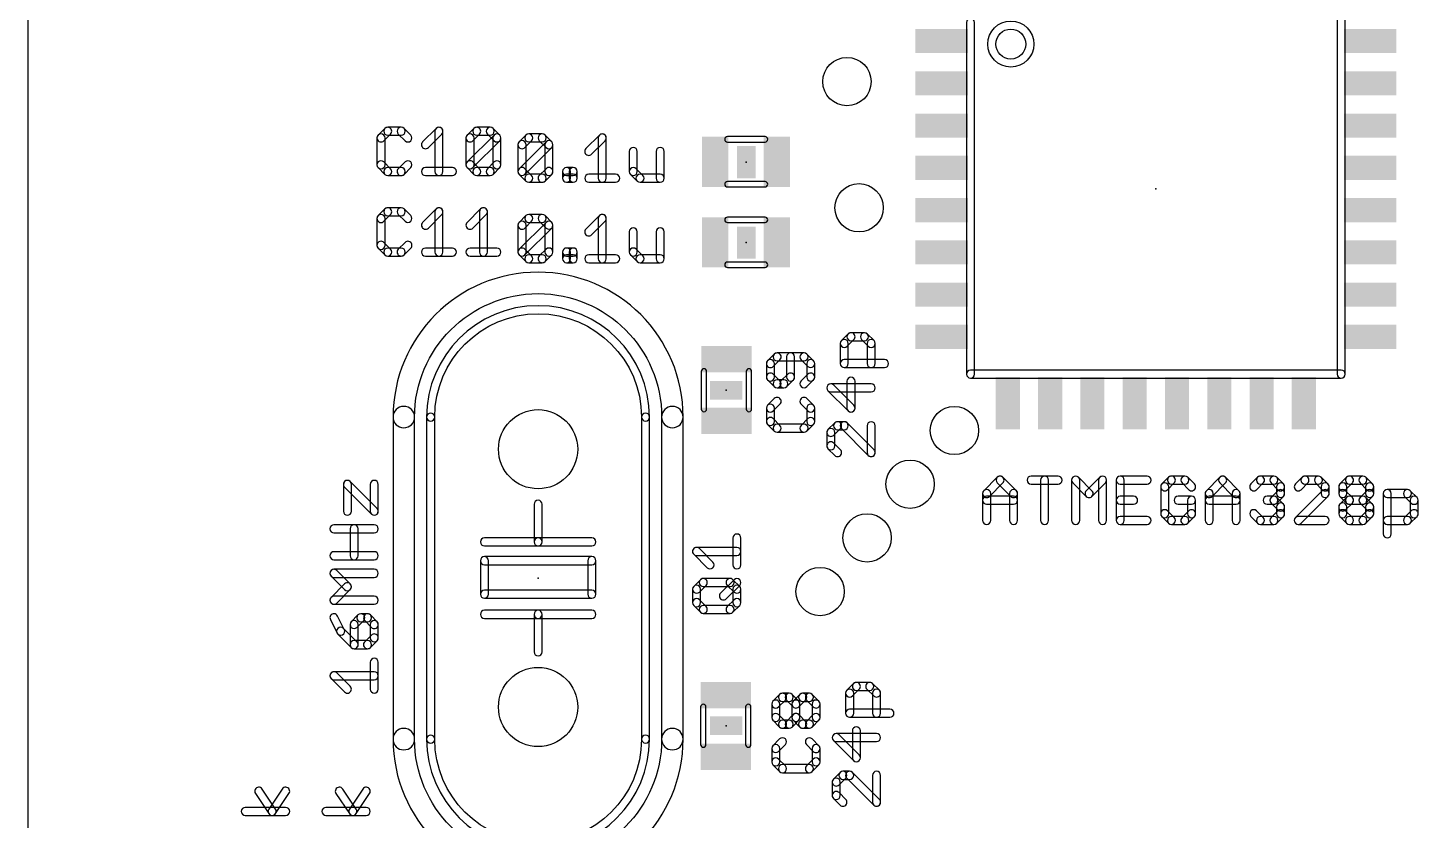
# Model space of a CAD drawing. Extents: x 0 to 39.6, y -14.9 to 59.9.
# Drawn here: x 0 to 26.3, y 26.91 to 41.91 of the extents above; entities that cross this region are included whole.
import ezdxf

# ---------------------------------------------------------------- set-up
doc = ezdxf.new("R2010")
doc.units = 0
for name, color, linetype in [('17', 82, 'CONTINUOUS'), ('18', 82, 'CONTINUOUS'), ('20', 7, 'CONTINUOUS'), ('21', 253, 'CONTINUOUS'), ('23', 7, 'CONTINUOUS'), ('25', 253, 'CONTINUOUS'), ('27', 253, 'CONTINUOUS'), ('51', 253, 'CONTINUOUS')]:
    doc.layers.add(name, color=color, linetype=linetype)

# ---------------------------------------------------------------- blocks, each defined once
blk = doc.blocks.new('RECT')
blk.add_solid([(-0.5, -0.5), (0.5, -0.5), (-0.5, 0.5), (0.5, 0.5)])
blk = doc.blocks.new('ROUNDP')
blk.add_circle((0, 0), 0.5)
blk = doc.blocks.new('ROUNDV')
blk.add_circle((0, 0), 0.5)

msp = doc.modelspace()

# ---------------------------------------------------------------- linework, layer by layer
at = {"layer": '20'}
msp.add_line((0, 59.944), (0, 0), dxfattribs=at)
at = {"layer": '21'}
for points in [[(24.7648, 42.367), (24.7648, 35.357, 1), (24.9172, 35.357), (24.9172, 42.367, 1)], [(17.9072, 35.357), (17.9072, 42.012, 1), (17.7548, 42.012), (17.7548, 35.357, 1)], [(11.9888, 34.544, 1), (12.3952, 34.544, 1), (6.9088, 34.544, 1), (7.3152, 34.544, -1)], [(11.6078, 34.544, 1), (11.7602, 34.544, 1), (7.5438, 34.544, 1), (7.6962, 34.544, -1)], [(24.841, 35.4332), (17.831, 35.4332, 1), (17.831, 35.2808), (24.841, 35.2808, 1)], [(6.9088, 34.544), (6.9088, 28.448, 1), (7.3152, 28.448), (7.3152, 34.544, 1)], [(11.9888, 34.544), (11.9888, 28.448, 1), (12.3952, 28.448), (12.3952, 34.544, 1)], [(7.5438, 34.544), (7.5438, 28.448, 1), (7.6962, 28.448), (7.6962, 34.544, 1)], [(11.7602, 28.448), (11.7602, 34.544, 1), (11.6078, 34.544), (11.6078, 28.448, 1)], [(9.7282, 32.1818), (9.7282, 32.893, 1), (9.5758, 32.893), (9.5758, 32.1818, 1)], [(9.652, 32.258), (8.636, 32.258, 1), (8.636, 32.1056), (9.652, 32.1056, 1)], [(10.668, 32.258), (9.652, 32.258, 1), (9.652, 32.1056), (10.668, 32.1056, 1)], [(10.668, 31.9024), (8.636, 31.9024, 1), (8.636, 31.75), (10.668, 31.75, 1)], [(8.5598, 31.8262), (8.5598, 31.1912, 1), (8.7122, 31.1912), (8.7122, 31.8262, 1)], [(10.7442, 31.1912), (10.7442, 31.8262, 1), (10.5918, 31.8262), (10.5918, 31.1912, 1)], [(8.636, 31.115), (10.668, 31.115, 1), (10.668, 31.2674), (8.636, 31.2674, 1)], [(9.652, 30.8864), (8.636, 30.8864, 1), (8.636, 30.734), (9.652, 30.734, 1)], [(10.668, 30.8864), (9.652, 30.8864, 1), (9.652, 30.734), (10.668, 30.734, 1)], [(9.5758, 30.8102), (9.5758, 30.099, 1), (9.7282, 30.099), (9.7282, 30.8102, 1)], [(7.3152, 28.448, 1), (6.9088, 28.448, 1), (12.3952, 28.448, 1), (11.9888, 28.448, -1)], [(7.6962, 28.448, 1), (7.5438, 28.448, 1), (11.7602, 28.448, 1), (11.6078, 28.448, -1)]]:
    msp.add_lwpolyline(points, format="xyb", close=True, dxfattribs=at)
for radius in [0.4354, 0.283]:
    msp.add_circle((18.5928, 41.6052), radius, dxfattribs=at)
at = {"layer": '23'}
for p in [(13.589, 39.37), (21.336, 38.862), (13.589, 37.846), (13.208, 35.052), (9.652, 31.496), (13.208, 28.702)]:
    msp.add_point(p, dxfattribs=at)
at = {"layer": '25'}
for points in [[(6.7534, 40.0087), (6.6263, 39.8816, 1), (6.7341, 39.7739), (6.8612, 39.901, 1)], [(7.0615, 40.0311), (6.8073, 40.0311, 1), (6.8073, 39.8787), (7.0615, 39.8787, 1)], [(7.2425, 39.8816), (7.1154, 40.0087, 1), (7.0076, 39.901), (7.1348, 39.7739, 1)], [(7.576, 39.6468), (7.8303, 39.901, 1), (7.7225, 40.0087), (7.4683, 39.7545, 1)], [(7.7002, 39.9549), (7.7002, 39.1922, 1), (7.8526, 39.1922), (7.8526, 39.9549, 1)], [(8.418, 39.7739), (8.5451, 39.901, 1), (8.4374, 40.0087), (8.3102, 39.8816, 1)], [(8.4912, 39.8787), (8.7455, 39.8787, 1), (8.7455, 40.0311), (8.4912, 40.0311, 1)], [(8.6916, 39.901), (8.8187, 39.7739, 1), (8.9264, 39.8816), (8.7993, 40.0087, 1)], [(6.604, 39.8277), (6.604, 39.3193, 1), (6.7564, 39.3193), (6.7564, 39.8277, 1)], [(8.4403, 39.3193), (8.4403, 39.8277, 1), (8.2879, 39.8277), (8.2879, 39.3193, 1)], [(8.418, 39.2654), (8.9264, 39.7739, 1), (8.8187, 39.8816), (8.3102, 39.3732, 1)], [(8.7964, 39.8277), (8.7964, 39.3193, 1), (8.9488, 39.3193), (8.9488, 39.8277, 1)], [(6.6263, 39.2654), (6.7534, 39.1383, 1), (6.8612, 39.2461), (6.7341, 39.3732, 1)], [(6.8073, 39.116), (7.0615, 39.116, 1), (7.0615, 39.2684), (6.8073, 39.2684, 1)], [(7.1154, 39.1383), (7.2425, 39.2654, 1), (7.1348, 39.3732), (7.0076, 39.2461, 1)], [(7.5222, 39.116), (8.0306, 39.116, 1), (8.0306, 39.2684), (7.5222, 39.2684, 1)], [(8.5451, 39.2461), (8.418, 39.3732, 1), (8.3102, 39.2654), (8.4374, 39.1383, 1)], [(8.7455, 39.2684), (8.4912, 39.2684, 1), (8.4912, 39.116), (8.7455, 39.116, 1)], [(8.8187, 39.3732), (8.6916, 39.2461, 1), (8.7993, 39.1383), (8.9264, 39.2654, 1)], [(6.7534, 38.4847), (6.6263, 38.3576, 1), (6.7341, 38.2499), (6.8612, 38.377, 1)], [(7.0615, 38.507), (6.8073, 38.507, 1), (6.8073, 38.3546), (7.0615, 38.3546, 1)], [(7.2425, 38.3576), (7.1154, 38.4847, 1), (7.0076, 38.377), (7.1348, 38.2499, 1)], [(7.576, 38.1228), (7.8303, 38.377, 1), (7.7225, 38.4847), (7.4683, 38.2305, 1)], [(7.7002, 38.4308), (7.7002, 37.6682, 1), (7.8526, 37.6682), (7.8526, 38.4308, 1)], [(8.418, 38.1228), (8.6722, 38.377, 1), (8.5645, 38.4847), (8.3102, 38.2305, 1)], [(8.5421, 38.4308), (8.5421, 37.6682, 1), (8.6945, 37.6682), (8.6945, 38.4308, 1)], [(6.604, 38.3037), (6.604, 37.7953, 1), (6.7564, 37.7953), (6.7564, 38.3037, 1)], [(6.6263, 37.7414), (6.7534, 37.6143, 1), (6.8612, 37.7221), (6.7341, 37.8492, 1)], [(7.1154, 37.6143), (7.2425, 37.7414, 1), (7.1348, 37.8492), (7.0076, 37.7221, 1)], [(6.8073, 37.592), (7.0615, 37.592, 1), (7.0615, 37.7444), (6.8073, 37.7444, 1)], [(7.5222, 37.592), (8.0306, 37.592, 1), (8.0306, 37.7444), (7.5222, 37.7444, 1)], [(8.3641, 37.592), (8.8726, 37.592, 1), (8.8726, 37.7444), (8.3641, 37.7444, 1)], [(14.1188, 35.7375), (13.9917, 35.6104, 1), (14.0994, 35.5027), (14.2265, 35.6298, 1)], [(13.9694, 35.5566), (13.9694, 35.3023, 1), (14.1218, 35.3023), (14.1218, 35.5566, 1)], [(14.6811, 35.7599), (14.1727, 35.7599, 1), (14.1727, 35.6075), (14.6811, 35.6075, 1)], [(14.5031, 35.3023), (14.5031, 35.6837, 1), (14.3507, 35.6837), (14.3507, 35.3023, 1)], [(14.8621, 35.6104), (14.735, 35.7375, 1), (14.6272, 35.6298), (14.7543, 35.5027, 1)], [(14.8844, 35.3023), (14.8844, 35.5566, 1), (14.732, 35.5566), (14.732, 35.3023, 1)], [(13.9917, 35.2485), (14.1188, 35.1213, 1), (14.2265, 35.2291), (14.0994, 35.3562, 1)], [(14.1727, 35.099), (14.2998, 35.099, 1), (14.2998, 35.2514), (14.1727, 35.2514, 1)], [(14.3536, 35.1213), (14.4808, 35.2485, 1), (14.373, 35.3562), (14.2459, 35.2291, 1)], [(14.735, 35.1213), (14.8621, 35.2485, 1), (14.7543, 35.3562), (14.6272, 35.2291, 1)], [(14.1188, 34.8956), (13.9917, 34.7685, 1), (14.0994, 34.6607), (14.2265, 34.7878, 1)], [(13.9694, 34.7146), (13.9694, 34.4604, 1), (14.1218, 34.4604), (14.1218, 34.7146, 1)], [(14.8621, 34.7685), (14.735, 34.8956, 1), (14.6272, 34.7878), (14.7543, 34.6607, 1)], [(14.8844, 34.4604), (14.8844, 34.7146, 1), (14.732, 34.7146), (14.732, 34.4604, 1)], [(13.9917, 34.4065), (14.1188, 34.2794, 1), (14.2265, 34.3871), (14.0994, 34.5143, 1)], [(14.735, 34.2794), (14.8621, 34.4065, 1), (14.7543, 34.5143), (14.6272, 34.3871, 1)], [(14.1727, 34.2571), (14.6811, 34.2571, 1), (14.6811, 34.4095), (14.1727, 34.4095, 1)], [(13.4874, 31.7462), (13.4874, 32.2547, 1), (13.335, 32.2547), (13.335, 31.7462, 1)], [(12.9566, 31.8001), (12.7024, 32.0543, 1), (12.5947, 31.9466), (12.8489, 31.6923, 1)], [(12.6486, 31.9242), (13.4112, 31.9242, 1), (13.4112, 32.0766), (12.6486, 32.0766, 1)], [(12.7024, 31.2317), (12.8295, 31.3588, 1), (12.7218, 31.4666), (12.5947, 31.3395, 1)], [(12.7248, 31.0314), (12.7248, 31.2856, 1), (12.5724, 31.2856), (12.5724, 31.0314, 1)], [(12.7757, 31.3365), (13.2841, 31.3365, 1), (13.2841, 31.4889), (12.7757, 31.4889, 1)], [(13.2109, 31.1046), (13.4651, 31.3588, 1), (13.3573, 31.4666), (13.1031, 31.2124, 1)], [(13.2302, 31.3588), (13.3573, 31.2317, 1), (13.4651, 31.3395), (13.338, 31.4666, 1)], [(13.335, 31.2856), (13.335, 31.0314, 1), (13.4874, 31.0314), (13.4874, 31.2856, 1)], [(12.8295, 30.9581), (12.7024, 31.0853, 1), (12.5947, 30.9775), (12.7218, 30.8504, 1)], [(13.3573, 31.0853), (13.2302, 30.9581, 1), (13.338, 30.8504), (13.4651, 30.9775, 1)], [(13.2841, 30.9805), (12.7757, 30.9805, 1), (12.7757, 30.8281), (13.2841, 30.8281, 1)], [(14.201, 29.0586), (14.3281, 29.1857, 1), (14.2204, 29.2935), (14.0933, 29.1664, 1)], [(14.2743, 29.1634), (14.4014, 29.1634, 1), (14.4014, 29.3158), (14.2743, 29.3158, 1)], [(14.3475, 29.1857), (14.4746, 29.0586, 1), (14.5824, 29.1664), (14.4552, 29.2935, 1)], [(14.5824, 29.0586), (14.7095, 29.1857, 1), (14.6017, 29.2935), (14.4746, 29.1664, 1)], [(14.6556, 29.1634), (14.7827, 29.1634, 1), (14.7827, 29.3158), (14.6556, 29.3158, 1)], [(14.7288, 29.1857), (14.8559, 29.0586, 1), (14.9637, 29.1664), (14.8366, 29.2935, 1)], [(14.2233, 28.8583), (14.2233, 29.1125, 1), (14.0709, 29.1125), (14.0709, 28.8583, 1)], [(14.3281, 28.785), (14.201, 28.9122, 1), (14.0933, 28.8044), (14.2204, 28.6773, 1)], [(14.4746, 28.9122), (14.3475, 28.785, 1), (14.4552, 28.6773), (14.5824, 28.8044, 1)], [(14.6047, 28.8583), (14.6047, 29.1125, 1), (14.4523, 29.1125), (14.4523, 28.8583, 1)], [(14.7095, 28.785), (14.5824, 28.9122, 1), (14.4746, 28.8044), (14.6017, 28.6773, 1)], [(14.8559, 28.9122), (14.7288, 28.785, 1), (14.8366, 28.6773), (14.9637, 28.8044, 1)], [(14.8336, 29.1125), (14.8336, 28.8583, 1), (14.986, 28.8583), (14.986, 29.1125, 1)], [(14.4014, 28.8074), (14.2743, 28.8074, 1), (14.2743, 28.655), (14.4014, 28.655, 1)], [(14.7827, 28.8074), (14.6556, 28.8074, 1), (14.6556, 28.655), (14.7827, 28.655, 1)], [(14.2204, 28.4515), (14.0933, 28.3244, 1), (14.201, 28.2166), (14.3281, 28.3438, 1)], [(14.9637, 28.3244), (14.8366, 28.4515, 1), (14.7288, 28.3438), (14.8559, 28.2166, 1)], [(14.0709, 28.2705), (14.0709, 28.0163, 1), (14.2233, 28.0163), (14.2233, 28.2705, 1)], [(14.986, 28.0163), (14.986, 28.2705, 1), (14.8336, 28.2705), (14.8336, 28.0163, 1)], [(14.0933, 27.9624), (14.2204, 27.8353, 1), (14.3281, 27.9431), (14.201, 28.0702, 1)], [(14.2743, 27.813), (14.7827, 27.813, 1), (14.7827, 27.9654), (14.2743, 27.9654, 1)], [(14.8366, 27.8353), (14.9637, 27.9624, 1), (14.8559, 28.0702), (14.7288, 27.9431, 1)]]:
    msp.add_lwpolyline(points, format="xyb", close=True, dxfattribs=at)
at = {"layer": '27'}
for points in [[(9.4011, 39.6469), (9.5282, 39.774, 1), (9.4204, 39.8817), (9.2933, 39.7546, 1)], [(9.4234, 39.1923), (9.4234, 39.7007, 1), (9.271, 39.7007), (9.271, 39.1923, 1)], [(9.4011, 39.1384), (9.9095, 39.6469, 1), (9.8018, 39.7546), (9.2933, 39.2462, 1)], [(9.4743, 39.7517), (9.7285, 39.7517, 1), (9.7285, 39.9041), (9.4743, 39.9041, 1)], [(9.6746, 39.774), (9.8018, 39.6469, 1), (9.9095, 39.7546), (9.7824, 39.8817, 1)], [(9.7794, 39.7007), (9.7794, 39.1923, 1), (9.9318, 39.1923), (9.9318, 39.7007, 1)], [(10.664, 39.5198), (10.9182, 39.774, 1), (10.8105, 39.8817), (10.5563, 39.6275, 1)], [(10.7882, 39.8279), (10.7882, 39.0652, 1), (10.9406, 39.0652), (10.9406, 39.8279, 1)], [(11.3759, 39.5736), (11.3759, 39.1923, 1), (11.5283, 39.1923), (11.5283, 39.5736, 1)], [(12.0367, 39.0652), (12.0367, 39.5736, 1), (11.8843, 39.5736), (11.8843, 39.0652, 1)], [(9.5282, 39.1191), (9.4011, 39.2462, 1), (9.2933, 39.1384), (9.4204, 39.0113, 1)], [(9.8018, 39.2462), (9.6746, 39.1191, 1), (9.7824, 39.0113), (9.9095, 39.1384, 1)], [(10.2654, 39.0652), (10.2654, 39.1923, 1), (10.113, 39.1923), (10.113, 39.0652, 1)], [(10.1892, 39.1161), (10.3163, 39.1161, 1), (10.3163, 39.2685), (10.1892, 39.2685, 1)], [(10.2401, 39.1923), (10.2401, 39.0652, 1), (10.3925, 39.0652), (10.3925, 39.1923, 1)], [(11.3982, 39.1384), (11.5253, 39.0113, 1), (11.6331, 39.1191), (11.506, 39.2462, 1)], [(9.7285, 39.1414), (9.4743, 39.1414, 1), (9.4743, 38.989), (9.7285, 38.989, 1)], [(10.3163, 39.1414), (10.1892, 39.1414, 1), (10.1892, 38.989), (10.3163, 38.989, 1)], [(10.6101, 38.989), (11.1186, 38.989, 1), (11.1186, 39.1414), (10.6101, 39.1414, 1)], [(11.5792, 38.989), (11.9605, 38.989, 1), (11.9605, 39.1414), (11.5792, 39.1414, 1)], [(9.4011, 38.1229), (9.5282, 38.25, 1), (9.4204, 38.3577), (9.2933, 38.2306, 1)], [(9.4234, 37.6683), (9.4234, 38.1767, 1), (9.271, 38.1767), (9.271, 37.6683, 1)], [(9.4011, 37.6144), (9.9095, 38.1229, 1), (9.8018, 38.2306), (9.2933, 37.7222, 1)], [(9.4743, 38.2277), (9.7285, 38.2277, 1), (9.7285, 38.3801), (9.4743, 38.3801, 1)], [(9.6746, 38.25), (9.8018, 38.1229, 1), (9.9095, 38.2306), (9.7824, 38.3577, 1)], [(9.7794, 38.1767), (9.7794, 37.6683, 1), (9.9318, 37.6683), (9.9318, 38.1767, 1)], [(10.664, 37.9958), (10.9182, 38.25, 1), (10.8105, 38.3577), (10.5563, 38.1035, 1)], [(10.7882, 38.3039), (10.7882, 37.5412, 1), (10.9406, 37.5412), (10.9406, 38.3039, 1)], [(11.3759, 38.0496), (11.3759, 37.6683, 1), (11.5283, 37.6683), (11.5283, 38.0496, 1)], [(12.0367, 37.5412), (12.0367, 38.0496, 1), (11.8843, 38.0496), (11.8843, 37.5412, 1)], [(9.5282, 37.5951), (9.4011, 37.7222, 1), (9.2933, 37.6144), (9.4204, 37.4873, 1)], [(9.7285, 37.6174), (9.4743, 37.6174, 1), (9.4743, 37.465), (9.7285, 37.465, 1)], [(9.8018, 37.7222), (9.6746, 37.5951, 1), (9.7824, 37.4873), (9.9095, 37.6144, 1)], [(10.2654, 37.5412), (10.2654, 37.6683, 1), (10.113, 37.6683), (10.113, 37.5412, 1)], [(10.1892, 37.5921), (10.3163, 37.5921, 1), (10.3163, 37.7445), (10.1892, 37.7445, 1)], [(10.3163, 37.6174), (10.1892, 37.6174, 1), (10.1892, 37.465), (10.3163, 37.465, 1)], [(10.2401, 37.6683), (10.2401, 37.5412, 1), (10.3925, 37.5412), (10.3925, 37.6683, 1)], [(10.6101, 37.465), (11.1186, 37.465, 1), (11.1186, 37.6174), (10.6101, 37.6174, 1)], [(11.3982, 37.6144), (11.5253, 37.4873, 1), (11.6331, 37.5951), (11.506, 37.7222, 1)], [(11.5792, 37.465), (11.9605, 37.465, 1), (11.9605, 37.6174), (11.5792, 37.6174, 1)], [(15.4966, 35.8837), (15.6238, 36.0108, 1), (15.516, 36.1185), (15.3889, 35.9914, 1)], [(15.5699, 35.9885), (15.8241, 35.9885, 1), (15.8241, 36.1409), (15.5699, 36.1409, 1)], [(15.7702, 36.0108), (15.8973, 35.8837, 1), (16.0051, 35.9914), (15.878, 36.1185, 1)], [(15.519, 35.5562), (15.519, 35.9376, 1), (15.3666, 35.9376), (15.3666, 35.5562, 1)], [(15.875, 35.9376), (15.875, 35.5562, 1), (16.0274, 35.5562), (16.0274, 35.9376, 1)], [(16.2054, 35.6324), (15.4428, 35.6324, 1), (15.4428, 35.48), (16.2054, 35.48, 1)], [(15.6461, 34.7143), (15.6461, 35.2227, 1), (15.4937, 35.2227), (15.4937, 34.7143, 1)], [(15.9512, 35.1718), (15.1886, 35.1718, 1), (15.1886, 35.0194), (15.9512, 35.0194, 1)], [(15.1347, 35.0417), (15.516, 34.6604, 1), (15.6238, 34.7681), (15.2424, 35.1495, 1)], [(15.2618, 34.4346), (15.1347, 34.3075, 1), (15.2424, 34.1997), (15.3695, 34.3269, 1)], [(15.4428, 34.4569), (15.3157, 34.4569, 1), (15.3157, 34.3045), (15.4428, 34.3045, 1)], [(16.0051, 33.9262), (15.4966, 34.4346, 1), (15.3889, 34.3269), (15.8973, 33.8184, 1)], [(15.875, 34.3807), (15.875, 33.8723, 1), (16.0274, 33.8723), (16.0274, 34.3807, 1)], [(15.1124, 34.2536), (15.1124, 33.9994, 1), (15.2648, 33.9994), (15.2648, 34.2536, 1)], [(15.1347, 33.9455), (15.2618, 33.8184, 1), (15.3695, 33.9262), (15.2424, 34.0533, 1)], [(18.1895, 33.0428), (18.4437, 33.297, 1), (18.3359, 33.4047), (18.0817, 33.1505, 1)], [(18.3359, 33.297), (18.5902, 33.0428, 1), (18.6979, 33.1505), (18.4437, 33.4047, 1)], [(18.9776, 33.2747), (19.486, 33.2747, 1), (19.486, 33.4271), (18.9776, 33.4271, 1)], [(19.308, 32.5882), (19.308, 33.3509, 1), (19.1556, 33.3509), (19.1556, 32.5882, 1)], [(19.8957, 32.5882), (19.8957, 33.3509, 1), (19.7433, 33.3509), (19.7433, 32.5882, 1)], [(19.7656, 33.297), (20.0199, 33.0428, 1), (20.1276, 33.1505), (19.8734, 33.4047, 1)], [(20.1276, 33.0428), (20.3818, 33.297, 1), (20.2741, 33.4047), (20.0199, 33.1505, 1)], [(20.2518, 33.3509), (20.2518, 32.5882, 1), (20.4042, 32.5882), (20.4042, 33.3509, 1)], [(21.1699, 33.4271), (20.6615, 33.4271, 1), (20.6615, 33.2747), (21.1699, 33.2747, 1)], [(20.5853, 33.3509), (20.5853, 32.5882, 1), (20.7377, 32.5882), (20.7377, 33.3509, 1)], [(21.5767, 33.4047), (21.4496, 33.2776, 1), (21.5573, 33.1699), (21.6845, 33.297, 1)], [(21.8848, 33.4271), (21.6306, 33.4271, 1), (21.6306, 33.2747), (21.8848, 33.2747, 1)], [(22.0658, 33.2776), (21.9387, 33.4047, 1), (21.8309, 33.297), (21.958, 33.1699, 1)], [(22.3993, 33.0428), (22.6535, 33.297, 1), (22.5458, 33.4047), (22.2915, 33.1505, 1)], [(22.5458, 33.297), (22.8, 33.0428, 1), (22.9077, 33.1505), (22.6535, 33.4047, 1)], [(23.2413, 33.1699), (23.3684, 33.297, 1), (23.2606, 33.4047), (23.1335, 33.2776, 1)], [(23.3145, 33.2747), (23.5687, 33.2747, 1), (23.5687, 33.4271), (23.3145, 33.4271, 1)], [(23.5148, 33.297), (23.6419, 33.1699, 1), (23.7497, 33.2776), (23.6226, 33.4047, 1)], [(24.1026, 33.4047), (23.9755, 33.2776, 1), (24.0832, 33.1699), (24.2103, 33.297, 1)], [(24.4107, 33.4271), (24.1565, 33.4271, 1), (24.1565, 33.2747), (24.4107, 33.2747, 1)], [(24.5917, 33.2776), (24.4646, 33.4047, 1), (24.3568, 33.297), (24.4839, 33.1699, 1)], [(24.9252, 33.1699), (25.0523, 33.297, 1), (24.9445, 33.4047), (24.8174, 33.2776, 1)], [(24.9984, 33.2747), (25.2527, 33.2747, 1), (25.2527, 33.4271), (24.9984, 33.4271, 1)], [(25.1988, 33.297), (25.3259, 33.1699, 1), (25.4336, 33.2776), (25.3065, 33.4047, 1)], [(6.121, 32.7622), (6.121, 33.2707, 1), (5.9686, 33.2707), (5.9686, 32.7622, 1)], [(5.9909, 33.2168), (6.4993, 32.7083, 1), (6.6071, 32.8161), (6.0986, 33.3245, 1)], [(6.6294, 32.7622), (6.6294, 33.2707, 1), (6.477, 33.2707), (6.477, 32.7622, 1)], [(18.2118, 32.5882), (18.2118, 33.0966, 1), (18.0594, 33.0966), (18.0594, 32.5882, 1)], [(18.5678, 33.0966), (18.5678, 32.5882, 1), (18.7202, 32.5882), (18.7202, 33.0966, 1)], [(21.4273, 33.2237), (21.4273, 32.7153, 1), (21.5797, 32.7153), (21.5797, 33.2237, 1)], [(22.4216, 32.5882), (22.4216, 33.0966, 1), (22.2692, 33.0966), (22.2692, 32.5882, 1)], [(22.7777, 33.0966), (22.7777, 32.5882, 1), (22.9301, 32.5882), (22.9301, 33.0966, 1)], [(23.6419, 33.1505), (23.5148, 33.0234, 1), (23.6226, 32.9156), (23.7497, 33.0428, 1)], [(23.6196, 33.2237), (23.6196, 33.0966, 1), (23.772, 33.0966), (23.772, 33.2237, 1)], [(24.0832, 32.5343), (24.5917, 33.0428, 1), (24.4839, 33.1505), (23.9755, 32.6421, 1)], [(24.614, 33.0966), (24.614, 33.2237, 1), (24.4616, 33.2237), (24.4616, 33.0966, 1)], [(24.9475, 33.0966), (24.9475, 33.2237, 1), (24.7951, 33.2237), (24.7951, 33.0966, 1)], [(25.0523, 33.0234), (24.9252, 33.1505, 1), (24.8174, 33.0428), (24.9445, 32.9156, 1)], [(25.3259, 33.1505), (25.1988, 33.0234, 1), (25.3065, 32.9156), (25.4336, 33.0428, 1)], [(25.3036, 33.2237), (25.3036, 33.0966, 1), (25.456, 33.0966), (25.456, 33.2237, 1)], [(25.7895, 32.334), (25.7895, 33.0966, 1), (25.6371, 33.0966), (25.6371, 32.334, 1)], [(25.7133, 33.0204), (26.0946, 33.0204, 1), (26.0946, 33.1728), (25.7133, 33.1728, 1)], [(26.0407, 33.0428), (26.1678, 32.9156, 1), (26.2756, 33.0234), (26.1485, 33.1505, 1)], [(18.1356, 32.8933), (18.644, 32.8933, 1), (18.644, 33.0457), (18.1356, 33.0457, 1)], [(20.6615, 32.8933), (20.9157, 32.8933, 1), (20.9157, 33.0457), (20.6615, 33.0457, 1)], [(22.0119, 33.0457), (21.7577, 33.0457, 1), (21.7577, 32.8933), (22.0119, 32.8933, 1)], [(22.0881, 32.7153), (22.0881, 32.9695, 1), (21.9357, 32.9695), (21.9357, 32.7153, 1)], [(22.3454, 32.8933), (22.8539, 32.8933, 1), (22.8539, 33.0457), (22.3454, 33.0457, 1)], [(23.5687, 33.0457), (23.4416, 33.0457, 1), (23.4416, 32.8933), (23.5687, 32.8933, 1)], [(23.5148, 32.9156), (23.6419, 32.7885, 1), (23.7497, 32.8963), (23.6226, 33.0234, 1)], [(23.6196, 32.8424), (23.6196, 32.7153, 1), (23.772, 32.7153), (23.772, 32.8424, 1)], [(24.9252, 32.7885), (25.0523, 32.9156, 1), (24.9445, 33.0234), (24.8174, 32.8963, 1)], [(24.9475, 32.7153), (24.9475, 32.8424, 1), (24.7951, 32.8424), (24.7951, 32.7153, 1)], [(24.9984, 32.8933), (25.2527, 32.8933, 1), (25.2527, 33.0457), (24.9984, 33.0457, 1)], [(25.1988, 32.9156), (25.3259, 32.7885, 1), (25.4336, 32.8963), (25.3065, 33.0234, 1)], [(25.3036, 32.8424), (25.3036, 32.7153, 1), (25.456, 32.7153), (25.456, 32.8424, 1)], [(26.1455, 32.9695), (26.1455, 32.7153, 1), (26.2979, 32.7153), (26.2979, 32.9695, 1)], [(20.6615, 32.512), (21.1699, 32.512, 1), (21.1699, 32.6644), (20.6615, 32.6644, 1)], [(21.4496, 32.6614), (21.5767, 32.5343, 1), (21.6845, 32.6421), (21.5573, 32.7692, 1)], [(21.6306, 32.512), (21.8848, 32.512, 1), (21.8848, 32.6644), (21.6306, 32.6644, 1)], [(21.9387, 32.5343), (22.0658, 32.6614, 1), (21.958, 32.7692), (21.8309, 32.6421, 1)], [(23.3684, 32.6421), (23.2413, 32.7692, 1), (23.1335, 32.6614), (23.2606, 32.5343, 1)], [(23.5687, 32.6644), (23.3145, 32.6644, 1), (23.3145, 32.512), (23.5687, 32.512, 1)], [(23.6419, 32.7692), (23.5148, 32.6421, 1), (23.6226, 32.5343), (23.7497, 32.6614, 1)], [(24.5378, 32.6644), (24.0294, 32.6644, 1), (24.0294, 32.512), (24.5378, 32.512, 1)], [(25.0523, 32.6421), (24.9252, 32.7692, 1), (24.8174, 32.6614), (24.9445, 32.5343, 1)], [(25.2527, 32.6644), (24.9984, 32.6644, 1), (24.9984, 32.512), (25.2527, 32.512, 1)], [(25.3259, 32.7692), (25.1988, 32.6421, 1), (25.3065, 32.5343), (25.4336, 32.6614, 1)], [(26.0946, 32.6644), (25.7133, 32.6644, 1), (25.7133, 32.512), (26.0946, 32.512, 1)], [(26.1678, 32.7692), (26.0407, 32.6421, 1), (26.1485, 32.5343), (26.2756, 32.6614, 1)], [(5.7906, 32.3525), (6.5532, 32.3525, 1), (6.5532, 32.5049), (5.7906, 32.5049, 1)], [(6.2481, 31.9203), (6.2481, 32.4287, 1), (6.0957, 32.4287), (6.0957, 31.9203, 1)], [(6.5532, 31.9965), (5.7906, 31.9965, 1), (5.7906, 31.8441), (6.5532, 31.8441, 1)], [(6.0986, 31.3864), (5.8444, 31.6406, 1), (5.7367, 31.5328), (5.9909, 31.2786, 1)], [(5.7906, 31.5105), (6.5532, 31.5105, 1), (6.5532, 31.6629), (5.7906, 31.6629, 1)], [(5.8444, 31.0244), (6.0986, 31.2786, 1), (5.9909, 31.3864), (5.7367, 31.1322, 1)], [(6.5532, 31.1545), (5.7906, 31.1545, 1), (5.7906, 31.0021), (6.5532, 31.0021, 1)], [(5.7224, 30.7107), (5.8495, 30.4565, 1), (5.9858, 30.5246), (5.8587, 30.7788, 1)], [(6.2451, 30.7986), (6.118, 30.6715, 1), (6.2258, 30.5638), (6.3529, 30.6909, 1)], [(6.4261, 30.821), (6.299, 30.821, 1), (6.299, 30.6686), (6.4261, 30.6686, 1)], [(6.6071, 30.6715), (6.48, 30.7986, 1), (6.3722, 30.6909), (6.4993, 30.5638, 1)], [(5.8638, 30.4367), (6.118, 30.1824, 1), (6.2258, 30.2902), (5.9715, 30.5444, 1)], [(6.0957, 30.6177), (6.0957, 30.2363, 1), (6.2481, 30.2363), (6.2481, 30.6177, 1)], [(6.6294, 30.3634), (6.6294, 30.6177, 1), (6.477, 30.6177), (6.477, 30.3634, 1)], [(6.1719, 30.1601), (6.4261, 30.1601, 1), (6.4261, 30.3125), (6.1719, 30.3125, 1)], [(6.48, 30.1824), (6.6071, 30.3096, 1), (6.4993, 30.4173), (6.3722, 30.2902, 1)], [(6.0986, 29.4482), (5.8444, 29.7025, 1), (5.7367, 29.5947), (5.9909, 29.3405, 1)], [(5.7906, 29.5724), (6.5532, 29.5724, 1), (6.5532, 29.7248), (5.7906, 29.7248, 1)], [(6.6294, 29.3944), (6.6294, 29.9028, 1), (6.477, 29.9028), (6.477, 29.3944, 1)], [(15.5982, 29.2656), (15.7254, 29.3927, 1), (15.6176, 29.5004), (15.4905, 29.3733, 1)], [(15.6715, 29.3704), (15.9257, 29.3704, 1), (15.9257, 29.5228), (15.6715, 29.5228, 1)], [(15.8718, 29.3927), (15.9989, 29.2656, 1), (16.1067, 29.3733), (15.9796, 29.5004, 1)], [(15.6206, 28.9381), (15.6206, 29.3195, 1), (15.4682, 29.3195), (15.4682, 28.9381, 1)], [(15.9766, 29.3195), (15.9766, 28.9381, 1), (16.129, 28.9381), (16.129, 29.3195, 1)], [(16.307, 29.0143), (15.5444, 29.0143, 1), (15.5444, 28.8619), (16.307, 28.8619, 1)], [(15.7477, 28.0962), (15.7477, 28.6046, 1), (15.5953, 28.6046), (15.5953, 28.0962, 1)], [(16.0528, 28.5537), (15.2902, 28.5537, 1), (15.2902, 28.4013), (16.0528, 28.4013, 1)], [(15.2363, 28.4236), (15.6176, 28.0423, 1), (15.7254, 28.15), (15.344, 28.5314, 1)], [(15.3634, 27.8165), (15.2363, 27.6894, 1), (15.344, 27.5816), (15.4711, 27.7088, 1)], [(15.214, 27.6355), (15.214, 27.3813, 1), (15.3664, 27.3813), (15.3664, 27.6355, 1)], [(15.5444, 27.8388), (15.4173, 27.8388, 1), (15.4173, 27.6864), (15.5444, 27.6864, 1)], [(16.1067, 27.3081), (15.5982, 27.8165, 1), (15.4905, 27.7088), (15.9989, 27.2003, 1)], [(15.9766, 27.7626), (15.9766, 27.2542, 1), (16.129, 27.2542), (16.129, 27.7626, 1)], [(4.686, 27.1224), (4.4318, 27.5038, 1), (4.305, 27.4192), (4.5592, 27.0379, 1)], [(4.8134, 27.5038), (4.5592, 27.1224, 1), (4.686, 27.0379), (4.9402, 27.4192, 1)], [(6.21, 27.1224), (5.9558, 27.5038, 1), (5.829, 27.4192), (6.0832, 27.0379, 1)], [(6.3374, 27.5038), (6.0832, 27.1224, 1), (6.21, 27.0379), (6.4642, 27.4192, 1)], [(15.2363, 27.3274), (15.3634, 27.2003, 1), (15.4711, 27.3081), (15.344, 27.4352, 1)], [(4.8768, 27.1564), (4.1142, 27.1564, 1), (4.1142, 27.004), (4.8768, 27.004, 1)], [(6.4008, 27.1564), (5.6382, 27.1564, 1), (5.6382, 27.004), (6.4008, 27.004, 1)]]:
    msp.add_lwpolyline(points, format="xyb", close=True, dxfattribs=at)
at = {"layer": '51'}
for points in [[(13.233, 39.7512), (13.945, 39.7512, 1), (13.945, 39.8528), (13.233, 39.8528, 1)], [(13.233, 38.9002), (13.945, 38.9002, 1), (13.945, 39.0018), (13.233, 39.0018, 1)], [(13.233, 38.2272), (13.945, 38.2272, 1), (13.945, 38.3288), (13.233, 38.3288, 1)], [(13.233, 37.3762), (13.945, 37.3762, 1), (13.945, 37.4778), (13.233, 37.4778, 1)], [(12.7382, 35.408), (12.7382, 34.696, 1), (12.8398, 34.696), (12.8398, 35.408, 1)], [(13.5892, 35.408), (13.5892, 34.696, 1), (13.6908, 34.696), (13.6908, 35.408, 1)], [(12.8268, 28.346), (12.8268, 29.058, 1), (12.7252, 29.058), (12.7252, 28.346, 1)], [(13.6778, 28.346), (13.6778, 29.058, 1), (13.5762, 29.058), (13.5762, 28.346, 1)]]:
    msp.add_lwpolyline(points, format="xyb", close=True, dxfattribs=at)

# ---------------------------------------------------------------- block references
at = {"layer": '17', "xscale": 1.4986, "yscale": 1.4986, "rotation": 270}
for p in [(9.652, 33.936), (9.652, 33.936), (9.652, 29.056), (9.652, 29.056)]:
    msp.add_blockref('ROUNDP', p, dxfattribs=at)
at = {"layer": '18', "xscale": 0.9144, "yscale": 0.9144}
for p in [(15.494, 40.894), (15.7226, 38.5064), (17.526, 34.29), (16.6878, 33.274), (15.875, 32.258), (14.986, 31.242)]:
    msp.add_blockref('ROUNDV', p, dxfattribs=at)
at = {"layer": '21', "xscale": 0.3556, "yscale": 0.6096}
for p in [(13.589, 39.37), (13.589, 37.846)]:
    msp.add_blockref('RECT', p, dxfattribs=at)
for p, rotation in [((13.208, 35.052), 270), ((13.208, 28.702), 90)]:
    msp.add_blockref('RECT', p, dxfattribs=dict(at, rotation=rotation))
at = {"layer": '51'}
for p, xscale, yscale in [((17.2847, 41.662), 0.9906, 0.4572), ((25.3873, 41.662), 0.9906, 0.4572), ((17.2847, 40.862), 0.9906, 0.4572), ((25.3873, 40.862), 0.9906, 0.4572), ((17.2847, 40.062), 0.9906, 0.4572), ((25.3873, 40.062), 0.9906, 0.4572), ((13.0008, 39.3751), 0.5001, 0.95), ((14.1692, 39.3751), 0.5001, 0.95), ((17.2847, 39.262), 0.9906, 0.4572), ((25.3873, 39.262), 0.9906, 0.4572), ((17.2847, 38.462), 0.9906, 0.4572), ((25.3873, 38.462), 0.9906, 0.4572), ((13.0008, 37.8511), 0.5001, 0.95), ((14.1692, 37.8511), 0.5001, 0.95), ((17.2847, 37.662), 0.9906, 0.4572), ((25.3873, 37.662), 0.9906, 0.4572), ((17.2847, 36.862), 0.9906, 0.4572), ((25.3873, 36.862), 0.9906, 0.4572), ((17.2847, 36.062), 0.9906, 0.4572), ((25.3873, 36.062), 0.9906, 0.4572), ((18.536, 34.8107), 0.4572, 0.9906), ((19.336, 34.8107), 0.4572, 0.9906), ((20.136, 34.8107), 0.4572, 0.9906), ((20.936, 34.8107), 0.4572, 0.9906), ((21.736, 34.8107), 0.4572, 0.9906), ((22.536, 34.8107), 0.4572, 0.9906), ((23.336, 34.8107), 0.4572, 0.9906), ((24.136, 34.8107), 0.4572, 0.9906)]:
    msp.add_blockref('RECT', p, dxfattribs=dict(at, xscale=xscale, yscale=yscale))
at = {"layer": '51', "xscale": 0.5001, "yscale": 0.95}
for p, rotation in [((13.2131, 35.6401), 270), ((13.2131, 34.4718), 270), ((13.2029, 29.2823), 90), ((13.2029, 28.1139), 90)]:
    msp.add_blockref('RECT', p, dxfattribs=dict(at, rotation=rotation))

doc.saveas('drawing.dxf')
